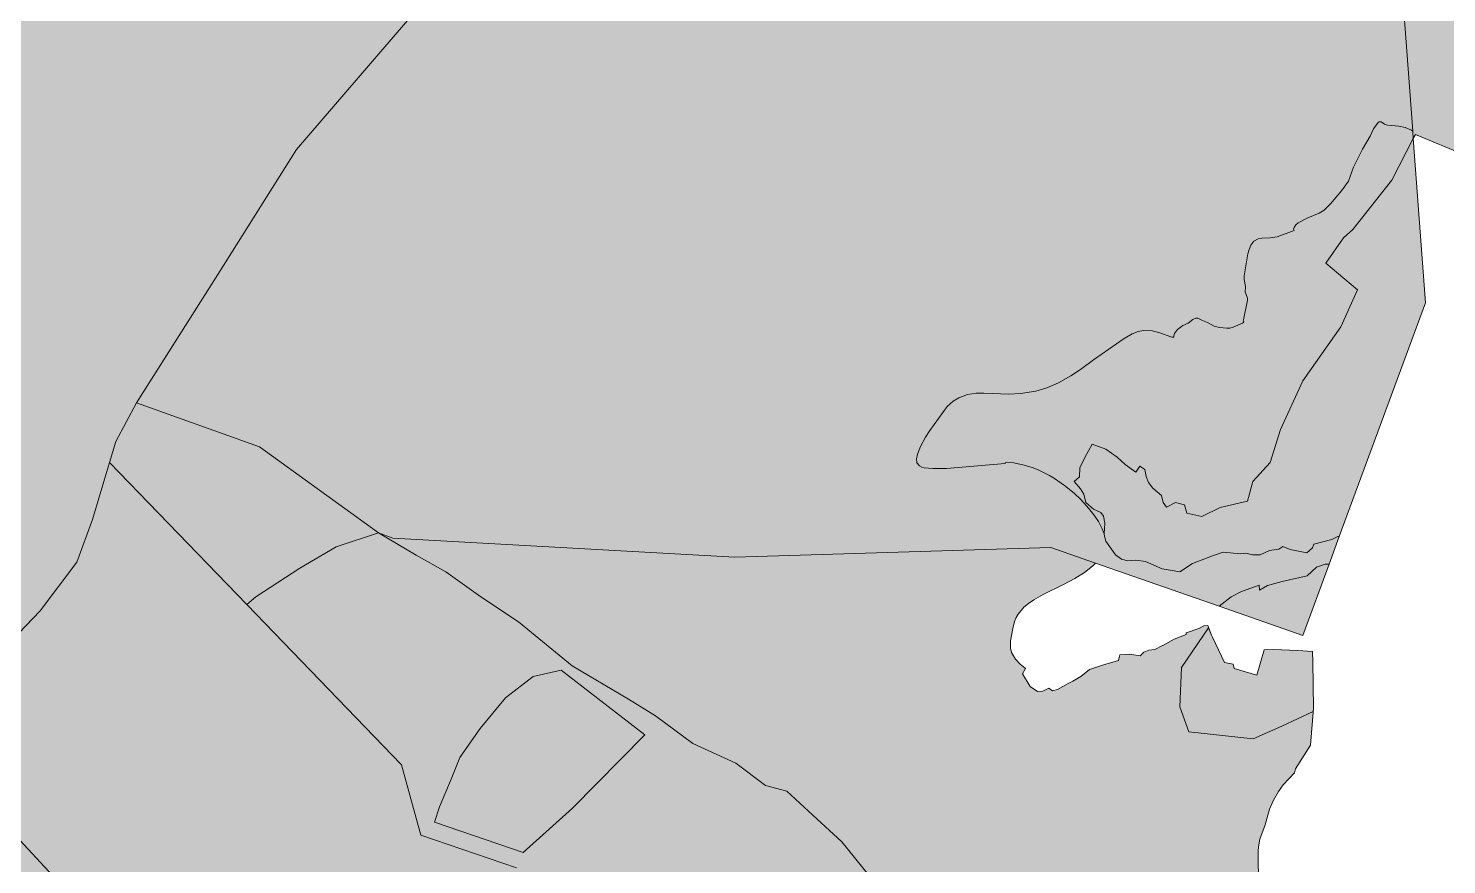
# Model space of a CAD drawing. Header units: metres. Extents: x 541853 to 549675, y 1832829 to 1845715.
# Drawn here: x 546346 to 547176, y 1841392 to 1841881 of the extents above; entities that cross this region are included whole.
import ezdxf

# ---------------------------------------------------------------- set-up
doc = ezdxf.new("R2010")
doc.units = ezdxf.units.M
doc.header["$MEASUREMENT"] = 0
doc.layers.add('1', color=7, linetype='Continuous', lineweight=0)

msp = doc.modelspace()

# ---------------------------------------------------------------- hatches: boundary and pattern name
at = {"layer": '1', "linetype": 'Continuous', "lineweight": 0}
for color, points in [(107, [(546186.93, 1841438.715), (546149.43, 1841442.135), (546089.22, 1841466.015), (546054, 1841475.105), (546009.12, 1841475.675), (545961.39, 1841485.905), (545889.81, 1841531.955), (545827.89, 1841546.175), (545808.57, 1841550.72), (545792.07, 1841561.865), (545759.7, 1841613.255), (545743.14, 1841632.515), (545715.93, 1841648.535), (545687.58, 1841663.625), (545679.24, 1841668.05), (545667.87, 1841674.095), (545648.58, 1841686.095), (545625.51, 1841700.48), (545624.4, 1841701.185), (545618.82, 1841704.65), (545613.66, 1841707.86), (545580.42, 1841716.065), (545578.77, 1841716.65), (545527.35, 1841734.875), (545496.93, 1841752.575), (545420.52, 1841785.245), (545419.2, 1841785.8), (545353.35, 1841825.085), (545299.65, 1841854.395), (545283.63, 1841870.505), (545280.45, 1841873.7), (545269.89, 1841884.335), (545261.85, 1841894.145), (545262.27, 1841894.58), (545264.04, 1841898.255), (545264.7, 1841900.595), (545264.22, 1841901.855), (545262.81, 1841903.415), (545262, 1841905.125), (545261.28, 1841907.945), (545261.73, 1841908.875), (545263.23, 1841909.565), (545270.01, 1841910.63), (545271.99, 1841911.395), (545273.22, 1841912.46), (545276.28, 1841915.955), (545277.09, 1841917.095), (545278.08, 1841919.36), (545279.07, 1841920.065), (545279.76, 1841920.17), (545281.38, 1841919.81), (545285.91, 1841916.84), (545290.02, 1841923.905), (545294.43, 1841929.425), (545296.5, 1841933.955), (545298.48, 1841937.075), (545299.59, 1841940.015), (545300.58, 1841944.665), (545301.75, 1841947.965), (545305.59, 1841955.615), (545307.81, 1841958.195), (545309.34, 1841959.38), (545315.43, 1841961.045), (545317.2, 1841962.065), (545319.93, 1841964.495), (545320.92, 1841963.19), (545321.88, 1841962.785), (545327.28, 1841962.365), (545331.72, 1841961.525), (545332.56, 1841960.655), (545334.57, 1841957.13), (545335.98, 1841956.05), (545339.64, 1841953.995), (545341.65, 1841951.985), (545342.49, 1841950.725), (545342.82, 1841949.6), (545342.01, 1841944.29), (545341.74, 1841939.415), (545341.89, 1841935.575), (545342.43, 1841933.79), (545344.44, 1841930.565), (545346.6, 1841928.885), (545347.8, 1841928.465), (545350.32, 1841928.315), (545352.18, 1841928.765), (545352.84, 1841929.32), (545352.84, 1841924.775), (545352.96, 1841923.365), (545353.56, 1841921.055), (545354.34, 1841919.405), (545355.45, 1841917.98), (545358.36, 1841915.925), (545362.65, 1841914.485), (545368.59, 1841913.765), (545388.63, 1841912.85), (545395.8, 1841912.07), (545402.13, 1841910.795), (545411.61, 1841908.11), (545420.1, 1841906.04), (545431.98, 1841903.37), (545436.57, 1841902.605), (545447.31, 1841901.765), (545477.67, 1841900.895), (545482.29, 1841900.385), (545485.11, 1841899.785), (545491.86, 1841897.28), (545497.35, 1841894.25), (545501.52, 1841891.04), (545508.54, 1841884.575), (545511.51, 1841882.43), (545514.93, 1841880.855), (545518.2, 1841879.97), (545520.57, 1841879.655), (545524.86, 1841879.73), (545529.84, 1841880.555), (545542.68, 1841884.215), (545545.89, 1841884.785), (545550.27, 1841884.965), (545554.74, 1841884.5), (545558.07, 1841883.78), (545567.73, 1841880.435), (545574.96, 1841878.32), (545580.3, 1841877.585), (545585.64, 1841877.795), (545589.03, 1841878.53), (545593.38, 1841880), (545603.34, 1841884.005), (545607.84, 1841886.12), (545611.02, 1841888.115), (545613.72, 1841890.215), (545616.54, 1841892.945), (545618.37, 1841895.27), (545618.94, 1841896.65), (545619.03, 1841898.12), (545618.31, 1841902.965), (545646.78, 1841899.92), (545684.85, 1841892.045), (545687.67, 1841891.16), (545704.59, 1841885.865), (545715.06, 1841882.595), (545721.42, 1841881.035), (545761.41, 1841861.715), (545768.43, 1841858.31), (545781.21, 1841853.615), (545795.52, 1841850.51), (545813.04, 1841850.54), (545830.5, 1841853.705), (545840.01, 1841855.055), (545852.73, 1841856.87), (545863.02, 1841861.97), (545865.06, 1841861.625), (545867.37, 1841860.935), (545869.47, 1841860.035), (545872.26, 1841858.085), (545875.47, 1841854.125), (545882.94, 1841842.89), (545885.1, 1841840.445), (545892.06, 1841833.89), (545895.33, 1841831.475), (545898.06, 1841829.915), (545901.45, 1841828.37), (545905.56, 1841826.945), (545910.93, 1841825.535), (545932.17, 1841821.485), (545941.89, 1841819.385), (545947.08, 1841818.71), (545956.35, 1841818.53), (545960.7, 1841818.08), (545970.48, 1841816.19), (545974.68, 1841814.63), (545976.45, 1841813.46), (545978.19, 1841811.795), (545979.42, 1841809.875), (545980.14, 1841807.745), (545980.38, 1841805.495), (545980.2, 1841802.51), (545978.25, 1841794.605), (545978.04, 1841792.175), (545978.55, 1841790.225), (545979.24, 1841789.175), (545981.19, 1841787.705), (545983.5, 1841786.895), (545998.53, 1841784.375), (546001.53, 1841783.205), (546004.11, 1841781.48), (546006.87, 1841778.435), (546012.33, 1841770.575), (546020.07, 1841761.845), (546028.8, 1841750.79), (546045.84, 1841730.99), (546055.14, 1841719.425), (546058.8, 1841715.9), (546061.86, 1841713.71), (546064.89, 1841712.105), (546068.34, 1841711.145), (546072.48, 1841711.175), (546077.49, 1841712.495), (546079.83, 1841713.845), (546082.77, 1841716.83), (546086.07, 1841722.155), (546100.35, 1841749.665), (546106.32, 1841760.555), (546117.03, 1841778.705), (546120.09, 1841783.295), (546120.99, 1841784.075), (546122.1, 1841784.045), (546122.13, 1841782.935), (546125.49, 1841781.27), (546129.24, 1841777.775), (546130.92, 1841776.665), (546131.97, 1841776.395), (546133.23, 1841776.425), (546136.56, 1841778.075), (546137.7, 1841777.94), (546138.48, 1841777.535), (546144.54, 1841772.975), (546144.87, 1841772.375), (546145.17, 1841770.29), (546145.62, 1841769.645), (546146.7, 1841769.12), (546150.54, 1841768.67), (546158.46, 1841768.595), (546159.66, 1841768.49), (546161.55, 1841767.875), (546165.06, 1841765.325), (546169.53, 1841760.015), (546171.33, 1841759.205), (546172.89, 1841759.325), (546174.75, 1841760.135), (546176.79, 1841761.425), (546179.13, 1841763.375), (546180.57, 1841764.995), (546182.22, 1841767.815), (546183.39, 1841770.905), (546183.57, 1841772.195), (546183.42, 1841772.735), (546183.27, 1841774.07), (546187.95, 1841773.965), (546190.62, 1841774.97), (546194.13, 1841777.355), (546197.67, 1841780.355), (546201.6, 1841783.865), (546204.24, 1841786.895), (546205.8, 1841789.58), (546206.61, 1841792.31), (546206.22, 1841799.165), (546204.75, 1841808.885), (546205.08, 1841812.695), (546206.31, 1841816.385), (546208.14, 1841819.265), (546210.75, 1841822.76), (546213.81, 1841826.12), (546220.5, 1841832.525), (546225.12, 1841838.435), (546226.83, 1841841.525), (546230.01, 1841848.485), (546233.04, 1841856.135), (546234, 1841858.115), (546236.19, 1841861.475), (546239.88, 1841865.255), (546242.55, 1841867.1), (546247.65, 1841869.965), (546248.91, 1841870.865), (546249.21, 1841871.45), (546257.52, 1841872.815), (546258.27, 1841872.5), (546258.33, 1841871.6), (546258.12, 1841871.075), (546255.66, 1841868.675), (546254.97, 1841867.565), (546254.88, 1841866.935), (546255.18, 1841865.735), (546257.58, 1841862.93), (546261.57, 1841859.315), (546262.86, 1841856.525), (546266.79, 1841853.525), (546267.36, 1841853.3), (546266.37, 1841857.905), (546265.8, 1841862.63), (546265.71, 1841867.865), (546266.25, 1841872.53), (546271.47, 1841893.785), (546273.51, 1841897.82), (546275.31, 1841900.04), (546278.94, 1841903.805), (546281.1, 1841905.545), (546285.33, 1841907.615), (546288.12, 1841908.395), (546290.22, 1841908.305), (546291.57, 1841907.9), (546293.52, 1841906.925), (546298.11, 1841903.97), (546299.82, 1841903.31), (546303.75, 1841902.485), (546306.57, 1841902.365), (546309.18, 1841902.785), (546311.79, 1841903.7), (546312.75, 1841904.345), (546313.68, 1841904.195), (546314.85, 1841904.72), (546315.42, 1841905.575), (546315.57, 1841906.745), (546315.3, 1841908.005), (546314.55, 1841909.205), (546313.53, 1841910.105), (546309.24, 1841912.355), (546307.5, 1841913.735), (546307.35, 1841914.965), (546308.07, 1841916.135), (546309.9, 1841917.29), (546315.3, 1841917.875), (546319.89, 1841919.615), (546323.88, 1841920.365), (546325.35, 1841920.14), (546327.18, 1841918.22), (546328.62, 1841917.455), (546330.36, 1841917.335), (546332.82, 1841917.755), (546333.81, 1841918.28), (546334.65, 1841919.78), (546335.82, 1841925.525), (546337.71, 1841931.585), (546332.79, 1841934.165), (546325.23, 1841938.635), (546322.17, 1841940.105), (546316.95, 1841941.74), (546310.59, 1841942.61), (546309.36, 1841942.685), (546310.44, 1841944.455), (546313.95, 1841952.195), (546321.27, 1841954.475), (546328.2, 1841958.435), (546334.92, 1841963.655), (546346.98, 1841977.305), (546354.87, 1841986.305), (546364.59, 1841996.295), (546375.03, 1842008.415), (546383.94, 1842002.745), (546396.54, 1841997.375), (546410.52, 1841996.625), (546424.83, 1842014.865), (546425.64, 1842016.515), (546428.55, 1842020.7), (546432.63, 1842027.075), (546429.15, 1842030.825), (546424.95, 1842034.53), (546425.19, 1842035.565), (546426.33, 1842035.385), (546430.11, 1842034.005), (546435.15, 1842031.305), (546436.23, 1842032.34), (546444.24, 1842041.7), (546451.86, 1842053.19), (546458.52, 1842061.245), (546462.09, 1842070.125), (546466.92, 1842076.005), (546474.66, 1842082.71), (546480.57, 1842087.675), (546483.9, 1842093.165), (546479.61, 1842096.96), (546474.6, 1842097.845), (546470.55, 1842098.715), (546461.82, 1842101.7), (546455.94, 1842107.235), (546452.67, 1842108.84), (546447.15, 1842109.26), (546444.63, 1842106.74), (546446.67, 1842147.795), (546450.06, 1842147.135), (546455.61, 1842147.825), (546462.42, 1842157.26), (546473.22, 1842154.365), (546476.01, 1842164.055), (546470.79, 1842170.34), (546471.48, 1842172.005), (546472.53, 1842178.065), (546470.94, 1842189.36), (546470.91, 1842195.765), (546474.3, 1842207.825), (546476.34, 1842213.135), (546479.13, 1842221.055), (546488.85, 1842224.955), (546496.38, 1842227.175), (546504.51, 1842228.045), (546511.47, 1842227.925), (546516.99, 1842230.565), (546519.06, 1842232.68), (546523.17, 1842235.83), (546527.79, 1842243.675), (546529.17, 1842254.64), (546591.54, 1842260.94), (546603.18, 1842260.565), (546614.55, 1842262.995), (546632.19, 1842267.825), (546648.87, 1842275.805), (546661.68, 1842280.41), (546675.96, 1842284.835), (546691.44, 1842288.81), (546706.5, 1842295.455), (546719.34, 1842301.65), (546734.82, 1842310.725), (546750.96, 1842320.25), (546773.4, 1842334.965), (546793.53, 1842344.85), (546811.14, 1842350.775), (546825.87, 1842355.275), (546844.32, 1842359.235), (546855.09, 1842361.395), (546853.74, 1842357.735), (546840.81, 1842322.305), (546749.94, 1842116.985), (546647.28, 1842000), (546595.86, 1841917.59), (546503.19, 1841809.785), (546457.32, 1841736.675), (546409.65, 1841661.795), (546397.59, 1841639.13), (546393.96, 1841626.95), (546383.97, 1841593.635), (546374.88, 1841568.615), (546353.28, 1841540.19), (546328.26, 1841514.045), (546306.69, 1841491.29), (546297.33, 1841479.305), (546268.23, 1841441.985), (546263.07, 1841443.26), (546246.54, 1841442.27), (546237.48, 1841441.73), (546206.7, 1841439.9)]), (107, [(547195.17, 1841804.895), (547186.5, 1841806.455), (547157.4, 1841818.545), (547156.201, 1841816.252), (547155.9, 1841820.435), (547150.92, 1841887.995), (547121.07, 1841926.05), (547047.69, 1842019.545), (547004.25, 1842050.025), (546970.95, 1842090.495), (546951.24, 1842157.755), (546941.34, 1842184.665), (546914.85, 1842241.89), (546881.52, 1842279.015), (546834.66, 1842302.79), (546831.9, 1842302.115), (546840.81, 1842322.305), (546853.74, 1842357.735), (546857.85, 1842357.57), (546862.74, 1842357.375), (546871.02, 1842356.13), (546878.34, 1842354.105), (546882.12, 1842352.545), (546886.38, 1842350.325), (546891, 1842347.355), (546894.33, 1842344.895), (546903.18, 1842337.245), (546912.63, 1842327.51), (546932.28, 1842304.38), (546949.77, 1842282.315), (546965.01, 1842261.645), (546970.86, 1842252.975), (546975.06, 1842246.165), (546979.5, 1842238.2), (546983.7, 1842229.425), (546985.89, 1842223.995), (546988.92, 1842214.785), (546990.21, 1842211.785), (546993.21, 1842207.375), (547001.13, 1842197.61), (547003.32, 1842193.77), (547004.37, 1842190.56), (547004.94, 1842187.545), (547006.65, 1842171.48), (547007.55, 1842165.465), (547008.27, 1842162.105), (546999.6, 1842155.415), (547015.29, 1842116.145), (547019.01, 1842100.32), (547029.96, 1842083.175), (547043.94, 1842073.275), (547052.43, 1842071.25), (547061.88, 1842072.315), (547062.81, 1842070.725), (547073.4, 1842058.5), (547082.85, 1842052.035), (547092.99, 1842048.12), (547099.68, 1842046.635), (547116.15, 1842044.745), (547121.16, 1842044.25), (547131.45, 1842040.29), (547138.02, 1842037.455), (547147.74, 1842032.67), (547154.1, 1842028.815), (547159.23, 1842024.945), (547164.21, 1842020.28), (547168.26, 1842015.18), (547170.27, 1842011.955), (547172.49, 1842007.575), (547177.74, 1841996.235), (547175.43, 1841990.625), (547205.61, 1841929.89), (547205.64, 1841929.86), (547205.88, 1841929.2), (547210.35, 1841915.52), (547213.62, 1841904.15), (547217.85, 1841887.47), (547218.66, 1841884.965), (547219.35, 1841883.93), (547219.2, 1841883.345), (547217.85, 1841881.02), (547216.68, 1841880.315), (547217.01, 1841879.58), (547215.33, 1841876.655), (547206.93, 1841863.68), (547203.51, 1841859.105), (547198.74, 1841854.08), (547197.75, 1841852.52), (547197.39, 1841851.29), (547197.39, 1841850.03), (547198.2, 1841847.99), (547200.21, 1841845.875), (547201.53, 1841845.095), (547207.17, 1841842.905), (547212.24, 1841840.49), (547213.53, 1841839.335), (547214.07, 1841837.685), (547213.92, 1841835.33), (547213.86, 1841835.165), (547199.13, 1841811.33)]), (107, [(547042.71, 1841542.905), (547014.57, 1841552.685), (546970.32, 1841568.09), (546944.25, 1841577.165), (546759.6, 1841571.6), (546559.5, 1841582.67), (546551.25, 1841585.7), (546481.68, 1841636.085), (546409.65, 1841661.795), (546457.32, 1841736.675), (546503.19, 1841809.785), (546595.86, 1841917.59), (546647.28, 1842000), (546749.94, 1842116.985), (546840.81, 1842322.305), (546831.9, 1842302.115), (546834.66, 1842302.79), (546881.52, 1842279.015), (546914.85, 1842241.89), (546941.34, 1842184.665), (546951.24, 1842157.755), (546970.95, 1842090.495), (547004.25, 1842050.025), (547047.69, 1842019.545), (547121.07, 1841926.05), (547150.92, 1841887.995), (547155.9, 1841820.435), (547155.06, 1841821.035), (547151.43, 1841822.685), (547147.77, 1841823.495), (547141.11, 1841824.02), (547139.43, 1841824.62), (547137.36, 1841826.015), (547136.22, 1841825.88), (547135.65, 1841825.535), (547132.89, 1841821.92), (547131.06, 1841817.555), (547126.56, 1841809.995), (547121.28, 1841799.375), (547118.25, 1841791.215), (547114.17, 1841785.56), (547107.78, 1841778.105), (547104.15, 1841774.415), (547101.18, 1841772.555), (547094.46, 1841769.81), (547088.97, 1841766.885), (547087.56, 1841765.715), (547086.45, 1841764.2), (547086.24, 1841763.285), (547086.6, 1841762.52), (547076.55, 1841758.785), (547072.53, 1841758.11), (547067.64, 1841758.005), (547065.45, 1841757.615), (547062.93, 1841756.145), (547061.22, 1841753.94), (547060.2, 1841751.33), (547059.51, 1841748.735), (547057.26, 1841735.985), (547057.26, 1841733.885), (547058.07, 1841729.715), (547057.86, 1841726.625), (547059.21, 1841722.98), (547059.3, 1841721.825), (547056.87, 1841710.17), (547056.78, 1841709.42), (547057.08, 1841709.195), (547056.87, 1841708.7), (547056.3, 1841708.265), (547050.84, 1841706.03), (547048.92, 1841705.475), (547047.21, 1841705.475), (547042.89, 1841705.865), (547039.74, 1841706.525), (547035.81, 1841708.715), (547032.9, 1841709.81), (547030.26, 1841711.19), (547029.06, 1841711.295), (547027.32, 1841710.485), (547024.59, 1841708.325), (547021.47, 1841706.915), (547018.38, 1841704.575), (547016.67, 1841702.25), (547016.22, 1841700.825), (547016.25, 1841700.12), (547014.93, 1841700.135), (547007.43, 1841702.865), (547003.44, 1841703.795), (546998.43, 1841703.945), (546995.34, 1841703.39), (546991.74, 1841702.025), (546987.18, 1841699.385), (546969.3, 1841686.845), (546961.71, 1841681.265), (546955.95, 1841677.455), (546948.78, 1841673.465), (546941.94, 1841670.54), (546935.43, 1841668.605), (546926.52, 1841667.225), (546919.68, 1841666.82), (546905.19, 1841667.495), (546900.54, 1841667.375), (546895.56, 1841666.565), (546890.55, 1841664.69), (546887.16, 1841662.77), (546883.68, 1841659.635), (546873.6, 1841645.625), (546870.99, 1841641.605), (546868.05, 1841636.205), (546866.28, 1841631.795), (546865.65, 1841629.02), (546865.98, 1841626.635), (546867.42, 1841624.865), (546868.89, 1841624.145), (546870.3, 1841623.785), (546875.25, 1841623.32), (546883.26, 1841623.455), (546917.52, 1841626.365), (546917.58, 1841626.785), (546918.54, 1841627.025), (546922.71, 1841626.785), (546928.74, 1841625.42), (546933.36, 1841623.935), (546936.9, 1841622.525), (546943.53, 1841619.285), (546946.5, 1841617.515), (546952.29, 1841613.465), (546957.84, 1841608.875), (546961.74, 1841605.185), (546966.42, 1841600.1), (546969.99, 1841595.615), (546972.09, 1841592.465), (546974.37, 1841588.175), (546975.39, 1841585.22), (546975.39, 1841585.115), (546975.72, 1841583.78), (546976.47, 1841580.855), (546982.14, 1841572.98), (546985.5, 1841570.415), (546989.25, 1841569.515), (546994.05, 1841569.86), (546999.66, 1841568.945), (547009.41, 1841564.685), (547014.06, 1841563.965), (547019.76, 1841563.005), (547027.11, 1841567.88), (547038.72, 1841572.335), (547044.99, 1841574.435), (547055.13, 1841573.535), (547058.37, 1841573.94), (547062.27, 1841572.965), (547066.65, 1841572.965), (547072.2, 1841575.5), (547077.63, 1841576.295), (547079.91, 1841577.795), (547084.23, 1841576.13), (547093.89, 1841574.165), (547097.31, 1841576.955), (547098.06, 1841579.25), (547108.59, 1841581.905), (547112.04, 1841583.555), (547112.91, 1841583.585), (547106.97, 1841567.49), (547104.72, 1841567.535), (547099.62, 1841565.81), (547094.13, 1841560.65), (547079.43, 1841557.38), (547071, 1841555.07), (547066.32, 1841552.355), (547066.11, 1841555.235), (547055.79, 1841551.59), (547049.79, 1841548.395)]), (252, [(546975.39, 1841585.22), (546974.37, 1841588.175), (546972.09, 1841592.465), (546969.99, 1841595.615), (546966.42, 1841600.1), (546961.74, 1841605.185), (546957.84, 1841608.875), (546952.29, 1841613.465), (546946.5, 1841617.515), (546943.53, 1841619.285), (546936.9, 1841622.525), (546933.36, 1841623.935), (546928.74, 1841625.42), (546922.71, 1841626.785), (546918.54, 1841627.025), (546917.58, 1841626.785), (546917.52, 1841626.365), (546883.26, 1841623.455), (546875.25, 1841623.32), (546870.3, 1841623.785), (546868.89, 1841624.145), (546867.42, 1841624.865), (546865.98, 1841626.635), (546865.65, 1841629.02), (546866.28, 1841631.795), (546868.05, 1841636.205), (546870.99, 1841641.605), (546873.6, 1841645.625), (546883.68, 1841659.635), (546887.16, 1841662.77), (546890.55, 1841664.69), (546895.56, 1841666.565), (546900.54, 1841667.375), (546905.19, 1841667.495), (546919.68, 1841666.82), (546926.52, 1841667.225), (546935.43, 1841668.605), (546941.94, 1841670.54), (546948.78, 1841673.465), (546955.95, 1841677.455), (546961.71, 1841681.265), (546969.3, 1841686.845), (546987.18, 1841699.385), (546991.74, 1841702.025), (546995.34, 1841703.39), (546998.43, 1841703.945), (547003.44, 1841703.795), (547007.43, 1841702.865), (547014.93, 1841700.135), (547016.25, 1841700.12), (547016.22, 1841700.825), (547016.67, 1841702.25), (547018.38, 1841704.575), (547021.47, 1841706.915), (547024.59, 1841708.325), (547027.32, 1841710.485), (547029.06, 1841711.295), (547030.26, 1841711.19), (547032.9, 1841709.81), (547035.81, 1841708.715), (547039.74, 1841706.525), (547042.89, 1841705.865), (547047.21, 1841705.475), (547048.92, 1841705.475), (547050.84, 1841706.03), (547056.3, 1841708.265), (547056.87, 1841708.7), (547057.08, 1841709.195), (547056.78, 1841709.42), (547056.87, 1841710.17), (547059.3, 1841721.825), (547059.21, 1841722.98), (547057.86, 1841726.625), (547058.07, 1841729.715), (547057.26, 1841733.885), (547057.26, 1841735.985), (547059.51, 1841748.735), (547060.2, 1841751.33), (547061.22, 1841753.94), (547062.93, 1841756.145), (547065.45, 1841757.615), (547067.64, 1841758.005), (547072.53, 1841758.11), (547076.55, 1841758.785), (547086.6, 1841762.52), (547086.24, 1841763.285), (547086.45, 1841764.2), (547087.56, 1841765.715), (547088.97, 1841766.885), (547094.46, 1841769.81), (547101.18, 1841772.555), (547104.15, 1841774.415), (547107.78, 1841778.105), (547114.17, 1841785.56), (547118.25, 1841791.215), (547121.28, 1841799.375), (547126.56, 1841809.995), (547131.06, 1841817.555), (547132.89, 1841821.92), (547135.65, 1841825.535), (547136.22, 1841825.88), (547137.36, 1841826.015), (547139.43, 1841824.62), (547141.11, 1841824.02), (547147.77, 1841823.495), (547151.43, 1841822.685), (547155.06, 1841821.035), (547155.9, 1841820.435), (547156.201, 1841816.252), (547143.57, 1841791.875), (547120.86, 1841763.06), (547115.43, 1841758.26), (547105.11, 1841743.365), (547123.53, 1841727.735), (547113.9, 1841706.18), (547091.61, 1841674.665), (547078.62, 1841646.225), (547072.53, 1841626.92), (547062.36, 1841615.73), (547059.3, 1841604.3), (547043.28, 1841600.505), (547032.63, 1841595.345), (547023.75, 1841597.265), (547022.34, 1841602.215), (547017.24, 1841603.55), (547011.9, 1841600.775), (547010.01, 1841603.445), (547008.9, 1841607.69), (547003.98, 1841611.905), (547001.43, 1841615.115), (546999.99, 1841618.715), (546999.24, 1841622.765), (546996.39, 1841624.835), (546993.99, 1841621.325), (546987.69, 1841625.66), (546983.07, 1841629.935), (546976.41, 1841634.69), (546968.49, 1841637.54), (546966.27, 1841633.685), (546964.14, 1841629.8), (546961.17, 1841623.71), (546961.08, 1841618.535), (546957.96, 1841615.76), (546961.59, 1841611.425), (546963.51, 1841608.425), (546964.68, 1841603.505), (546969.21, 1841599.56), (546973.44, 1841597.715), (546975.09, 1841595.435), (546975.78, 1841591.415)]), (53, [(547019.76, 1841563.005), (547014.06, 1841563.965), (547009.41, 1841564.685), (546999.66, 1841568.945), (546994.05, 1841569.86), (546989.25, 1841569.515), (546985.5, 1841570.415), (546982.14, 1841572.98), (546976.47, 1841580.855), (546975.72, 1841583.78), (546975.39, 1841585.115), (546975.39, 1841585.22), (546975.78, 1841591.415), (546975.09, 1841595.435), (546973.44, 1841597.715), (546969.21, 1841599.56), (546964.68, 1841603.505), (546963.51, 1841608.425), (546961.59, 1841611.425), (546957.96, 1841615.76), (546961.08, 1841618.535), (546961.17, 1841623.71), (546964.14, 1841629.8), (546966.27, 1841633.685), (546968.49, 1841637.54), (546976.41, 1841634.69), (546983.07, 1841629.935), (546987.69, 1841625.66), (546993.99, 1841621.325), (546996.39, 1841624.835), (546999.24, 1841622.765), (546999.99, 1841618.715), (547001.43, 1841615.115), (547003.98, 1841611.905), (547008.9, 1841607.69), (547010.01, 1841603.445), (547011.9, 1841600.775), (547017.24, 1841603.55), (547022.34, 1841602.215), (547023.75, 1841597.265), (547032.63, 1841595.345), (547043.28, 1841600.505), (547059.3, 1841604.3), (547062.36, 1841615.73), (547072.53, 1841626.92), (547078.62, 1841646.225), (547091.61, 1841674.665), (547113.9, 1841706.18), (547123.53, 1841727.735), (547105.11, 1841743.365), (547115.43, 1841758.26), (547120.86, 1841763.06), (547143.57, 1841791.875), (547156.2, 1841816.25), (547163.31, 1841720.115), (547128.87, 1841626.815), (547112.91, 1841583.585), (547112.04, 1841583.555), (547108.59, 1841581.905), (547098.06, 1841579.25), (547097.31, 1841576.955), (547093.89, 1841574.165), (547084.23, 1841576.13), (547079.91, 1841577.795), (547077.63, 1841576.295), (547072.2, 1841575.5), (547066.65, 1841572.965), (547062.27, 1841572.965), (547058.37, 1841573.94), (547055.13, 1841573.535), (547044.99, 1841574.435), (547038.72, 1841572.335), (547027.11, 1841567.88)]), (251, [(546474.15, 1841543.865), (546393.96, 1841626.95), (546397.59, 1841639.13), (546409.65, 1841661.795), (546481.68, 1841636.085), (546551.25, 1841585.7), (546526.5, 1841577.555), (546505.2, 1841565.225), (546479.43, 1841548.41)]), (92, [(547124.49, 1841056.125), (546989.07, 1841061.54), (546903.09, 1841088), (546883.26, 1841127.675), (546817.11, 1841121.06), (546800.55, 1841165.28), (546797.28, 1841173.98), (546737.76, 1841200.425), (546709.26, 1841272.62), (546652.68, 1841320.02), (546580.8, 1841353.665), (546577.05, 1841355.405), (546529.17, 1841328.405), (546462.54, 1841241.915), (546460.71, 1841244.9), (546408.9, 1841329.635), (546368.16, 1841377.305), (546334.08, 1841414.25), (546297.72, 1841434.725), (546268.23, 1841441.985), (546297.33, 1841479.305), (546306.69, 1841491.29), (546328.26, 1841514.045), (546353.28, 1841540.19), (546374.88, 1841568.615), (546383.97, 1841593.635), (546393.96, 1841626.95), (546474.15, 1841543.865), (546564.57, 1841450.205), (546576, 1841409.165), (546631.77, 1841390.07), (546737.19, 1841330.145), (546740.13, 1841255.73), (546842.34, 1841166.765), (546886.86, 1841149.56), (547050.21, 1841086.41)]), (107, [(547038.12, 1841194.335), (547034.67, 1841196.795), (547022.16, 1841206.395), (547003.44, 1841223.99), (546994.11, 1841241.525), (546976.95, 1841260.695), (546962.94, 1841278.275), (546920.61, 1841307.27), (546903.45, 1841324.895), (546886.29, 1841350.455), (546861.06, 1841365.785), (546865.92, 1841361.18), (546840.78, 1841384.88), (546839.55, 1841384.325), (546837.72, 1841385.915), (546822.12, 1841405.16), (546805.14, 1841420.865), (546789.99, 1841434.89), (546777.42, 1841438.235), (546760.14, 1841451.165), (546735.03, 1841462.625), (546713.04, 1841478.78), (546697.35, 1841488.545), (546664.38, 1841508.045), (546633, 1841533.83), (546611.01, 1841548.425), (546590.55, 1841562.945), (546573.27, 1841572.71), (546551.25, 1841585.7), (546559.5, 1841582.67), (546759.6, 1841571.6), (546944.25, 1841577.165), (546970.32, 1841568.09), (546968.64, 1841566.32), (546964.05, 1841562.705), (546958.32, 1841559.045), (546951.75, 1841555.505), (546939.81, 1841549.76), (546934.29, 1841546.685), (546931.17, 1841544.585), (546928.47, 1841542.275), (546925.14, 1841538.225), (546924.06, 1841536.275), (546923.1, 1841533.89), (546921.96, 1841529.81), (546920.73, 1841522.67), (546920.73, 1841518.455), (546921.36, 1841515.845), (546923.58, 1841511.93), (546926.31, 1841509.005), (546929.28, 1841506.725), (546929.49, 1841506.605), (546927.78, 1841503.365), (546932.13, 1841496.045), (546936.39, 1841493.075), (546939.66, 1841493.285), (546943.02, 1841495.115), (546945.21, 1841493.48), (546948.12, 1841494.245), (546954.39, 1841497.785), (546957.12, 1841499.21), (546961.89, 1841501.91), (546966.78, 1841505.885), (546975.15, 1841508.69), (546983.88, 1841511.12), (546984.3, 1841512.935), (546984.63, 1841514.405), (546990.48, 1841514.795), (546991.65, 1841514.615), (546996.48, 1841513.82), (546998.73, 1841516.04), (547001.49, 1841517.315), (547005.15, 1841517.63), (547009.65, 1841519.91), (547009.74, 1841519.955), (547016.31, 1841523.6), (547023.48, 1841526.45), (547023.36, 1841527.365), (547030.74, 1841529.945), (547033.77, 1841531.385), (547035.99, 1841531.55), (547038.21, 1841526.015), (547036.47, 1841530.32), (547020.66, 1841507.055), (547019.67, 1841484.135), (547024.92, 1841469.585), (547062.63, 1841465.505), (547079.37, 1841472.825), (547097.61, 1841481.48), (547097.76, 1841483.25), (547096.11, 1841461.695), (547087.38, 1841447.835), (547086.72, 1841445.615), (547080.15, 1841438.49), (547077.42, 1841434.695), (547074.42, 1841429.655), (547072.14, 1841424.345), (547069.5, 1841415.195), (547066.53, 1841406.75), (547065.81, 1841403.57), (547065.54, 1841400.105), (547065.69, 1841378.985), (547071.39, 1841350.455), (547072.02, 1841330.145), (547070.13, 1841307.96), (547064.43, 1841285.115), (547056.81, 1841258.49), (547041.6, 1841223.615), (547039.68, 1841198.265)]), (53, [(547091.61, 1841525.895), (547042.71, 1841542.905), (547049.79, 1841548.395), (547055.79, 1841551.59), (547066.11, 1841555.235), (547066.32, 1841552.355), (547071, 1841555.07), (547079.43, 1841557.38), (547094.13, 1841560.65), (547099.62, 1841565.81), (547104.72, 1841567.535), (547106.97, 1841567.49)]), (53, [(544988.52, 1840841.115), (545001.72, 1840845.42), (545001.12, 1840845.225), (544994.97, 1840846.38), (544993.2, 1840847.58), (544990.23, 1840848.48), (544986.78, 1840850.79), (544984.86, 1840853.055), (544986.87, 1840855.035), (544987.38, 1840856.1), (544987.5, 1840857.075), (544988.82, 1840856.985), (544991.22, 1840857.6), (544998.42, 1840860.99), (545007.09, 1840866.48), (545011.65, 1840870.095), (545014.17, 1840872.705), (545016.51, 1840875.945), (545022.9, 1840888.395), (545025.81, 1840892.85), (545030.19, 1840897.575), (545035.65, 1840902.015), (545041.41, 1840905.795), (545069.07, 1840921.905), (545092.65, 1840933.62), (545100.18, 1840937.145), (545109.75, 1840940.85), (545124.15, 1840945.08), (545133.18, 1840946.805), (545140.86, 1840947.255), (545145.39, 1840946.985), (545149.65, 1840946.385), (545155.32, 1840944.825), (545159.46, 1840942.665), (545166.51, 1840937.34), (545169.9, 1840935.795), (545173.56, 1840934.925), (545178.48, 1840934.415), (545183.13, 1840934.295), (545187.45, 1840934.64), (545190.84, 1840935.225), (545196.45, 1840936.905), (545201.25, 1840939.095), (545205.69, 1840941.795), (545208.78, 1840944.405), (545210.37, 1840946.22), (545219.46, 1840940.715), (545266.5, 1840987.665), (545333.25, 1840995.615), (545435.37, 1840995.84), (545568.9, 1840992.225), (545596.38, 1841000.085), (545584.41, 1841085.93), (545552.79, 1841175.645), (545557.29, 1841204.22), (545574.03, 1841202.495), (545661.33, 1841254.065), (545754.69, 1841313.465), (545782.17, 1841391.285), (545832.36, 1841506.815), (545851.26, 1841540.805), (545827.89, 1841546.175), (545889.81, 1841531.955), (545961.39, 1841485.905), (546009.12, 1841475.675), (546054, 1841475.105), (546089.22, 1841466.015), (546149.43, 1841442.135), (546186.93, 1841438.715), (546206.7, 1841439.9), (546237.48, 1841441.73), (546246.54, 1841442.27), (546263.07, 1841443.26), (546268.23, 1841441.985), (546297.72, 1841434.725), (546334.08, 1841414.25), (546368.16, 1841377.305), (546408.9, 1841329.635), (546460.71, 1841244.9), (546462.54, 1841241.915), (546439.86, 1841231.22), (546433.11, 1841224.575), (546397.74, 1841209.515), (546300.18, 1841155.905), (546194.07, 1841138.025), (546149.31, 1841103.345), (546086.94, 1841075.115), (546041.64, 1841077.35), (545979.27, 1841077.335), (545890.17, 1841052.105), (545818.14, 1841015.685), (545758.02, 1841000.085), (545747.25, 1840999.545), (545615.64, 1840993.005), (545508.69, 1840987.77), (545378.16, 1840968.66), (545281.95, 1840900.575), (545187.75, 1840898.445), (545113.35, 1840877.775), (545067, 1840864.62), (545018.01, 1840850.715)]), (131, [(547062.63, 1841465.505), (547024.92, 1841469.585), (547019.67, 1841484.135), (547020.66, 1841507.055), (547036.47, 1841530.32), (547038.21, 1841526.015), (547038.75, 1841524.845), (547045.74, 1841510.055), (547050.87, 1841509.05), (547051.53, 1841506.485), (547064.67, 1841502.54), (547069.02, 1841517.405), (547074.6, 1841517.69), (547088.67, 1841516.97), (547097.28, 1841516.535), (547097.37, 1841510.355), (547097.76, 1841483.25), (547097.61, 1841481.48), (547079.37, 1841472.825)]), (43, [(546635.76, 1841398.95), (546583.98, 1841416.725), (546586.92, 1841425.605), (546593.58, 1841441.895), (546598.77, 1841454.48), (546610.62, 1841471.52), (546625.41, 1841489.295), (546641.7, 1841501.88), (546657.99, 1841505.585), (546706.83, 1841467.815), (546664.65, 1841424.87)])]:
    msp.add_hatch(color=color, dxfattribs=at).paths.add_polyline_path(points)
h = msp.add_hatch(color=92, dxfattribs=at)
h.paths.add_polyline_path([(547004.25, 1841136.24), (547001.4, 1841136.66), (546997.65, 1841138.385), (546995.76, 1841139.615), (546985.77, 1841147.7), (546978.9, 1841152.725), (546971.28, 1841159.175), (546966.36, 1841164.02), (546964.14, 1841166.705), (546962.28, 1841169.465), (546959.28, 1841175.525), (546958.41, 1841179.41), (546957.93, 1841187.24), (546957.72, 1841189.205), (546957.06, 1841191.425), (546956.16, 1841192.58), (546954.6, 1841193.48), (546953.01, 1841193.825), (546951.24, 1841193.735), (546948.27, 1841192.685), (546945.96, 1841191.335), (546932.55, 1841181.345), (546909.21, 1841165.685), (546889.8, 1841151.78), (546886.86, 1841149.56), (546842.34, 1841166.765), (546740.13, 1841255.73), (546737.19, 1841330.145), (546631.77, 1841390.07), (546576, 1841409.165), (546564.57, 1841450.205), (546474.15, 1841543.865), (546479.43, 1841548.41), (546505.2, 1841565.225), (546526.5, 1841577.555), (546551.25, 1841585.7), (546573.27, 1841572.71), (546590.55, 1841562.945), (546611.01, 1841548.425), (546633, 1841533.83), (546664.38, 1841508.045), (546697.35, 1841488.545), (546713.04, 1841478.78), (546735.03, 1841462.625), (546760.14, 1841451.165), (546777.42, 1841438.235), (546789.99, 1841434.89), (546805.14, 1841420.865), (546822.12, 1841405.16), (546837.72, 1841385.915), (546839.55, 1841384.325), (546821.52, 1841375.985), (546790.44, 1841358.96), (546774.15, 1841350.08), (546760.11, 1841344.89), (546750.48, 1841340.45), (546744.57, 1841338.965), (546749.73, 1841258.265), (546760.83, 1841265.66), (546800.82, 1841284.905), (546839.28, 1841308.605), (546867.42, 1841321.205), (546879.24, 1841327.865), (546865.92, 1841361.18), (546861.06, 1841365.785), (546886.29, 1841350.455), (546903.45, 1841324.895), (546920.61, 1841307.27), (546962.94, 1841278.275), (546976.95, 1841260.695), (546994.11, 1841241.525), (547003.44, 1841223.99), (547022.16, 1841206.395), (547034.67, 1841196.795), (547038.12, 1841194.335), (547020.66, 1841150.685), (547010.04, 1841137.59), (547007.13, 1841136.615)])
h.paths.add_polyline_path([(546635.76, 1841398.95), (546583.98, 1841416.725), (546586.92, 1841425.605), (546593.58, 1841441.895), (546598.77, 1841454.48), (546610.62, 1841471.52), (546625.41, 1841489.295), (546641.7, 1841501.88), (546657.99, 1841505.585), (546706.83, 1841467.815), (546664.65, 1841424.87)], flags=16)

# ---------------------------------------------------------------- linework, layer by layer
at = {"layer": '1', "color": 7, "linetype": 'Continuous', "lineweight": 0, "flags": 128}
for points in [[(546595.86, 1841917.59), (546503.19, 1841809.785), (546457.32, 1841736.675), (546409.65, 1841661.795), (546397.59, 1841639.13), (546393.96, 1841626.95), (546383.97, 1841593.635), (546374.88, 1841568.615), (546353.28, 1841540.19), (546328.26, 1841514.045)], [(547150.92, 1841887.995), (547155.9, 1841820.435), (547155.06, 1841821.035), (547151.43, 1841822.685), (547147.77, 1841823.495), (547141.11, 1841824.02), (547139.43, 1841824.62), (547137.36, 1841826.015), (547136.22, 1841825.88), (547135.65, 1841825.535), (547132.89, 1841821.92), (547131.06, 1841817.555), (547126.56, 1841809.995), (547121.28, 1841799.375), (547118.25, 1841791.215), (547114.17, 1841785.56), (547107.78, 1841778.105), (547104.15, 1841774.415), (547101.18, 1841772.555), (547094.46, 1841769.81), (547088.97, 1841766.885), (547087.56, 1841765.715), (547086.45, 1841764.2), (547086.24, 1841763.285), (547086.6, 1841762.52), (547076.55, 1841758.785), (547072.53, 1841758.11), (547067.64, 1841758.005), (547065.45, 1841757.615), (547062.93, 1841756.145), (547061.22, 1841753.94), (547060.2, 1841751.33), (547059.51, 1841748.735), (547057.26, 1841735.985), (547057.26, 1841733.885), (547058.07, 1841729.715), (547057.86, 1841726.625), (547059.21, 1841722.98), (547059.3, 1841721.825), (547056.87, 1841710.17), (547056.78, 1841709.42), (547057.08, 1841709.195), (547056.87, 1841708.7), (547056.3, 1841708.265), (547050.84, 1841706.03), (547048.92, 1841705.475), (547047.21, 1841705.475), (547042.89, 1841705.865), (547039.74, 1841706.525), (547035.81, 1841708.715), (547032.9, 1841709.81), (547030.26, 1841711.19), (547029.06, 1841711.295), (547027.32, 1841710.485), (547024.59, 1841708.325), (547021.47, 1841706.915), (547018.38, 1841704.575), (547016.67, 1841702.25), (547016.22, 1841700.825), (547016.25, 1841700.12), (547014.93, 1841700.135), (547007.43, 1841702.865), (547003.44, 1841703.795), (546998.43, 1841703.945), (546995.34, 1841703.39), (546991.74, 1841702.025), (546987.18, 1841699.385), (546969.3, 1841686.845), (546961.71, 1841681.265), (546955.95, 1841677.455), (546948.78, 1841673.465), (546941.94, 1841670.54), (546935.43, 1841668.605), (546926.52, 1841667.225), (546919.68, 1841666.82), (546905.19, 1841667.495), (546900.54, 1841667.375), (546895.56, 1841666.565), (546890.55, 1841664.69), (546887.16, 1841662.77), (546883.68, 1841659.635), (546873.6, 1841645.625), (546870.99, 1841641.605), (546868.05, 1841636.205), (546866.28, 1841631.795), (546865.65, 1841629.02), (546865.98, 1841626.635), (546867.42, 1841624.865), (546868.89, 1841624.145), (546870.3, 1841623.785), (546875.25, 1841623.32), (546883.26, 1841623.455), (546917.52, 1841626.365), (546917.58, 1841626.785), (546918.54, 1841627.025), (546922.71, 1841626.785), (546928.74, 1841625.42), (546933.36, 1841623.935), (546936.9, 1841622.525), (546943.53, 1841619.285), (546946.5, 1841617.515), (546952.29, 1841613.465), (546957.84, 1841608.875), (546961.74, 1841605.185), (546966.42, 1841600.1), (546969.99, 1841595.615), (546972.09, 1841592.465), (546974.37, 1841588.175), (546975.39, 1841585.22), (546975.39, 1841585.115), (546975.72, 1841583.78), (546976.47, 1841580.855), (546982.14, 1841572.98), (546985.5, 1841570.415), (546989.25, 1841569.515), (546994.05, 1841569.86), (546999.66, 1841568.945), (547009.41, 1841564.685), (547014.06, 1841563.965), (547019.76, 1841563.005), (547027.11, 1841567.88), (547038.72, 1841572.335), (547044.99, 1841574.435), (547055.13, 1841573.535), (547058.37, 1841573.94), (547062.27, 1841572.965), (547066.65, 1841572.965), (547072.2, 1841575.5), (547077.63, 1841576.295), (547079.91, 1841577.795), (547084.23, 1841576.13), (547093.89, 1841574.165), (547097.31, 1841576.955), (547098.06, 1841579.25), (547108.59, 1841581.905), (547112.04, 1841583.555), (547112.91, 1841583.585), (547106.97, 1841567.49), (547104.72, 1841567.535), (547099.62, 1841565.81), (547094.13, 1841560.65), (547079.43, 1841557.38), (547071, 1841555.07), (547066.32, 1841552.355), (547066.11, 1841555.235), (547055.79, 1841551.59), (547049.79, 1841548.395), (547042.71, 1841542.905), (547014.57, 1841552.685), (546970.32, 1841568.09), (546944.25, 1841577.165), (546759.6, 1841571.6), (546559.5, 1841582.67), (546551.25, 1841585.7), (546481.68, 1841636.085), (546409.65, 1841661.795), (546409.65, 1841661.795), (546457.32, 1841736.675), (546503.19, 1841809.785), (546595.86, 1841917.59)], [(547186.5, 1841806.455), (547157.4, 1841818.545), (547156.2, 1841816.25), (547156.2, 1841816.265), (547155.9, 1841820.435), (547150.92, 1841887.995)], [(546328.26, 1841514.045), (546353.28, 1841540.19), (546374.88, 1841568.615), (546383.97, 1841593.635), (546393.96, 1841626.95), (546474.15, 1841543.865), (546564.57, 1841450.205), (546576, 1841409.165), (546631.77, 1841390.07)], [(546837.72, 1841385.915), (546822.12, 1841405.16), (546805.14, 1841420.865), (546789.99, 1841434.89), (546777.42, 1841438.235), (546760.14, 1841451.165), (546735.03, 1841462.625), (546713.04, 1841478.78), (546697.35, 1841488.545), (546664.38, 1841508.045), (546633, 1841533.83), (546611.01, 1841548.425), (546590.55, 1841562.945), (546573.27, 1841572.71), (546551.25, 1841585.7), (546551.25, 1841585.7), (546559.5, 1841582.67), (546759.6, 1841571.6), (546944.25, 1841577.165), (546970.32, 1841568.09), (546968.64, 1841566.32), (546964.05, 1841562.705), (546958.32, 1841559.045), (546951.75, 1841555.505), (546939.81, 1841549.76), (546934.29, 1841546.685), (546931.17, 1841544.585), (546928.47, 1841542.275), (546925.14, 1841538.225), (546924.06, 1841536.275), (546923.1, 1841533.89), (546921.96, 1841529.81), (546920.73, 1841522.67), (546920.73, 1841518.455), (546921.36, 1841515.845), (546923.58, 1841511.93), (546926.31, 1841509.005), (546929.28, 1841506.725), (546929.49, 1841506.605), (546927.78, 1841503.365), (546932.13, 1841496.045), (546936.39, 1841493.075), (546939.66, 1841493.285), (546943.02, 1841495.115), (546945.21, 1841493.48), (546948.12, 1841494.245), (546954.39, 1841497.785), (546957.12, 1841499.21), (546961.89, 1841501.91), (546966.78, 1841505.885), (546975.15, 1841508.69), (546983.88, 1841511.12), (546984.3, 1841512.935), (546984.63, 1841514.405), (546990.48, 1841514.795), (546991.65, 1841514.615), (546996.48, 1841513.82), (546998.73, 1841516.04), (547001.49, 1841517.315), (547005.15, 1841517.63), (547009.65, 1841519.91), (547009.74, 1841519.955), (547016.31, 1841523.6), (547023.48, 1841526.45), (547023.36, 1841527.365), (547030.74, 1841529.945), (547033.77, 1841531.385), (547035.99, 1841531.55), (547038.21, 1841526.015), (547036.47, 1841530.32), (547020.66, 1841507.055), (547019.67, 1841484.135), (547024.92, 1841469.585), (547062.63, 1841465.505), (547079.37, 1841472.825), (547097.61, 1841481.48), (547097.76, 1841483.25), (547096.11, 1841461.695), (547087.38, 1841447.835), (547086.72, 1841445.615), (547080.15, 1841438.49), (547077.42, 1841434.695), (547074.42, 1841429.655), (547072.14, 1841424.345), (547069.5, 1841415.195), (547066.53, 1841406.75), (547065.81, 1841403.57), (547065.54, 1841400.105), (547065.69, 1841378.985)], [(546334.08, 1841414.25), (546368.16, 1841377.305), (546408.9, 1841329.635), (546460.71, 1841244.9), (546462.54, 1841241.915), (546439.86, 1841231.22), (546433.11, 1841224.575), (546397.74, 1841209.515), (546300.18, 1841155.905)], [(546368.16, 1841377.305), (546334.08, 1841414.25)]]:
    msp.add_lwpolyline(points, dxfattribs=at)
for points in [[(547155.9, 1841820.435), (547156.2, 1841816.265), (547156.2, 1841816.25), (547143.57, 1841791.875), (547120.86, 1841763.06), (547115.43, 1841758.26), (547105.11, 1841743.365), (547123.53, 1841727.735), (547113.9, 1841706.18), (547091.61, 1841674.665), (547078.62, 1841646.225), (547072.53, 1841626.92), (547062.36, 1841615.73), (547059.3, 1841604.3), (547043.28, 1841600.505), (547032.63, 1841595.345), (547023.75, 1841597.265), (547022.34, 1841602.215), (547017.24, 1841603.55), (547011.9, 1841600.775), (547010.01, 1841603.445), (547008.9, 1841607.69), (547003.98, 1841611.905), (547001.43, 1841615.115), (546999.99, 1841618.715), (546999.24, 1841622.765), (546996.39, 1841624.835), (546993.99, 1841621.325), (546987.69, 1841625.66), (546983.07, 1841629.935), (546976.41, 1841634.69), (546968.49, 1841637.54), (546966.27, 1841633.685), (546964.14, 1841629.8), (546961.17, 1841623.71), (546961.08, 1841618.535), (546957.96, 1841615.76), (546961.59, 1841611.425), (546963.51, 1841608.425), (546964.68, 1841603.505), (546969.21, 1841599.56), (546973.44, 1841597.715), (546975.09, 1841595.435), (546975.78, 1841591.415), (546975.39, 1841585.22), (546974.37, 1841588.175), (546972.09, 1841592.465), (546969.99, 1841595.615), (546966.42, 1841600.1), (546961.74, 1841605.185), (546957.84, 1841608.875), (546952.29, 1841613.465), (546946.5, 1841617.515), (546943.53, 1841619.285), (546936.9, 1841622.525), (546933.36, 1841623.935), (546928.74, 1841625.42), (546922.71, 1841626.785), (546918.54, 1841627.025), (546917.58, 1841626.785), (546917.52, 1841626.365), (546883.26, 1841623.455), (546875.25, 1841623.32), (546870.3, 1841623.785), (546868.89, 1841624.145), (546867.42, 1841624.865), (546865.98, 1841626.635), (546865.65, 1841629.02), (546866.28, 1841631.795), (546868.05, 1841636.205), (546870.99, 1841641.605), (546873.6, 1841645.625), (546883.68, 1841659.635), (546887.16, 1841662.77), (546890.55, 1841664.69), (546895.56, 1841666.565), (546900.54, 1841667.375), (546905.19, 1841667.495), (546919.68, 1841666.82), (546926.52, 1841667.225), (546935.43, 1841668.605), (546941.94, 1841670.54), (546948.78, 1841673.465), (546955.95, 1841677.455), (546961.71, 1841681.265), (546969.3, 1841686.845), (546987.18, 1841699.385), (546991.74, 1841702.025), (546995.34, 1841703.39), (546998.43, 1841703.945), (547003.44, 1841703.795), (547007.43, 1841702.865), (547014.93, 1841700.135), (547016.25, 1841700.12), (547016.22, 1841700.825), (547016.67, 1841702.25), (547018.38, 1841704.575), (547021.47, 1841706.915), (547024.59, 1841708.325), (547027.32, 1841710.485), (547029.06, 1841711.295), (547030.26, 1841711.19), (547032.9, 1841709.81), (547035.81, 1841708.715), (547039.74, 1841706.525), (547042.89, 1841705.865), (547047.21, 1841705.475), (547048.92, 1841705.475), (547050.84, 1841706.03), (547056.3, 1841708.265), (547056.87, 1841708.7), (547057.08, 1841709.195), (547056.78, 1841709.42), (547056.87, 1841710.17), (547059.3, 1841721.825), (547059.21, 1841722.98), (547057.86, 1841726.625), (547058.07, 1841729.715), (547057.26, 1841733.885), (547057.26, 1841735.985), (547059.51, 1841748.735), (547060.2, 1841751.33), (547061.22, 1841753.94), (547062.93, 1841756.145), (547065.45, 1841757.615), (547067.64, 1841758.005), (547072.53, 1841758.11), (547076.55, 1841758.785), (547086.6, 1841762.52), (547086.24, 1841763.285), (547086.45, 1841764.2), (547087.56, 1841765.715), (547088.97, 1841766.885), (547094.46, 1841769.81), (547101.18, 1841772.555), (547104.15, 1841774.415), (547107.78, 1841778.105), (547114.17, 1841785.56), (547118.25, 1841791.215), (547121.28, 1841799.375), (547126.56, 1841809.995), (547131.06, 1841817.555), (547132.89, 1841821.92), (547135.65, 1841825.535), (547136.22, 1841825.88), (547137.36, 1841826.015), (547139.43, 1841824.62), (547141.11, 1841824.02), (547147.77, 1841823.495), (547151.43, 1841822.685), (547155.06, 1841821.035), (547155.9, 1841820.435)], [(547156.2, 1841816.25), (547163.31, 1841720.115), (547128.87, 1841626.815), (547112.91, 1841583.585), (547112.04, 1841583.555), (547108.59, 1841581.905), (547098.06, 1841579.25), (547097.31, 1841576.955), (547093.89, 1841574.165), (547084.23, 1841576.13), (547079.91, 1841577.795), (547077.63, 1841576.295), (547072.2, 1841575.5), (547066.65, 1841572.965), (547062.27, 1841572.965), (547058.37, 1841573.94), (547055.13, 1841573.535), (547044.99, 1841574.435), (547038.72, 1841572.335), (547027.11, 1841567.88), (547019.76, 1841563.005), (547014.06, 1841563.965), (547009.41, 1841564.685), (546999.66, 1841568.945), (546994.05, 1841569.86), (546989.25, 1841569.515), (546985.5, 1841570.415), (546982.14, 1841572.98), (546976.47, 1841580.855), (546975.72, 1841583.78), (546975.39, 1841585.115), (546975.39, 1841585.22), (546975.78, 1841591.415), (546975.09, 1841595.435), (546973.44, 1841597.715), (546969.21, 1841599.56), (546964.68, 1841603.505), (546963.51, 1841608.425), (546961.59, 1841611.425), (546957.96, 1841615.76), (546961.08, 1841618.535), (546961.17, 1841623.71), (546964.14, 1841629.8), (546966.27, 1841633.685), (546968.49, 1841637.54), (546976.41, 1841634.69), (546983.07, 1841629.935), (546987.69, 1841625.66), (546993.99, 1841621.325), (546996.39, 1841624.835), (546999.24, 1841622.765), (546999.99, 1841618.715), (547001.43, 1841615.115), (547003.98, 1841611.905), (547008.9, 1841607.69), (547010.01, 1841603.445), (547011.9, 1841600.775), (547017.24, 1841603.55), (547022.34, 1841602.215), (547023.75, 1841597.265), (547032.63, 1841595.345), (547043.28, 1841600.505), (547059.3, 1841604.3), (547062.36, 1841615.73), (547072.53, 1841626.92), (547078.62, 1841646.225), (547091.61, 1841674.665), (547113.9, 1841706.18), (547123.53, 1841727.735), (547105.11, 1841743.365), (547115.43, 1841758.26), (547120.86, 1841763.06), (547143.57, 1841791.875), (547156.2, 1841816.25)], [(546393.96, 1841626.95), (546397.59, 1841639.13), (546409.65, 1841661.795), (546481.68, 1841636.085), (546551.25, 1841585.7), (546526.5, 1841577.555), (546505.2, 1841565.225), (546479.43, 1841548.41), (546474.15, 1841543.865), (546393.96, 1841626.95)], [(547042.71, 1841542.905), (547049.79, 1841548.395), (547055.79, 1841551.59), (547066.11, 1841555.235), (547066.32, 1841552.355), (547071, 1841555.07), (547079.43, 1841557.38), (547094.13, 1841560.65), (547099.62, 1841565.81), (547104.72, 1841567.535), (547106.97, 1841567.49), (547091.61, 1841525.895), (547042.71, 1841542.905)], [(547069.02, 1841517.405), (547074.6, 1841517.69), (547088.67, 1841516.97), (547097.28, 1841516.535), (547097.37, 1841510.355), (547097.76, 1841483.25), (547097.61, 1841481.48), (547079.37, 1841472.825), (547062.63, 1841465.505), (547024.92, 1841469.585), (547019.67, 1841484.135), (547020.66, 1841507.055), (547036.47, 1841530.32), (547038.21, 1841526.015), (547038.75, 1841524.845), (547045.74, 1841510.055), (547050.87, 1841509.05), (547051.53, 1841506.485), (547064.67, 1841502.54), (547069.02, 1841517.405)], [(546664.65, 1841424.87), (546635.76, 1841398.95), (546583.98, 1841416.725), (546586.92, 1841425.605), (546593.58, 1841441.895), (546598.77, 1841454.48), (546610.62, 1841471.52), (546625.41, 1841489.295), (546641.7, 1841501.88), (546657.99, 1841505.585), (546706.83, 1841467.815), (546664.65, 1841424.87)]]:
    msp.add_lwpolyline(points, close=True, dxfattribs=at)

doc.saveas('drawing.dxf')
